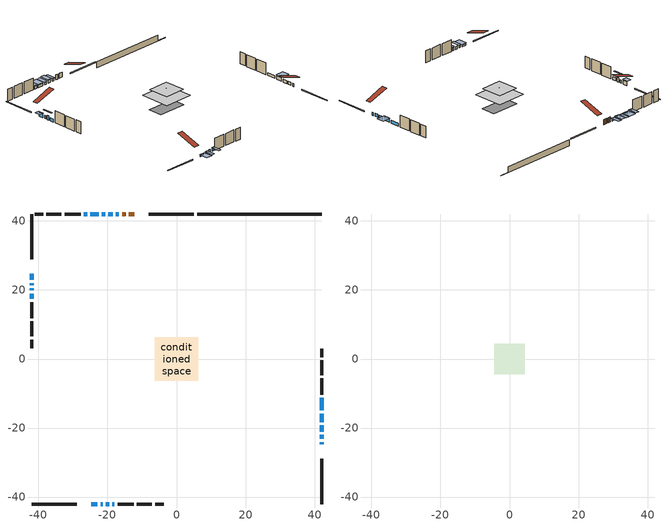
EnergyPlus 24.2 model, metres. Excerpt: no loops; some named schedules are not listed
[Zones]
conditioned space
 floor outside (Floor1 construction): -0.5,-0.5 -0.5,0.5 0.5,0.5 0.5,-0.5 z1.49
 floor outside (Floor2 construction): -0.43,-0.43 -0.43,0.43 0.43,0.43 0.43,-0.43 z1.49
 floor outside (Floor3 construction): -0.76,-0.76 -0.76,0.76 0.76,0.76 0.76,-0.76 z1.49
 floor outside (Floor4 construction): -0.4,-0.4 -0.4,0.4 0.4,0.4 0.4,-0.4 z1.49
 floor adiabatic (AdiabaticFloorConstruction): -6.26,-6.26 -6.26,6.26 6.26,6.26 6.26,-6.26 z3.93
 floor foundation (Slab1 construction): -6.06,-2.96 -6.06,2.96 6.06,2.96 6.06,-2.96 z-0.95
 wall outside (RimJoist1 construction): 5.02,42.01 -8.1,42.01 / -42.01,-42.01 -28.89,-42.01 / -42.01,42.01 -42.01,28.89 / 42.01,-42.01 42.01,-28.89 z1.49:1.79
 wall outside (AdiabaticWallConstruction 1): -12.23,42.01 -13.85,42.01 / -14.77,42.01 -15.77,42.01 z1.49:3.52
 wall outside (AdiabaticWallConstruction): 42.01,-24.76 42.01,-24.09 / -42.01,22 -42.01,21.39 / 42.01,-23.17 42.01,-21.94 / -18.54,42.01 -19.76,42.01 / -42.01,18.92 -42.01,17.4 / 42.01,-21.02 42.01,-19.19 / -20.46,-42.01 -19.54,-42.01 / -18.62,-42.01 -18.01,-42.01 / -25.9,42.01 -26.81,42.01 / 42.01,-14.89 42.01,-11.23 z1.49:2.71; -42.01,24.76 -42.01,22.93 / 42.01,-18.26 42.01,-15.82 z1.49:3.01; -24.76,-42.01 -22.93,-42.01 z1.49:2.1; -16.69,42.01 -17.61,42.01 / -22,-42.01 -21.39,-42.01 / -20.69,42.01 -21.6,42.01 / -22.53,42.01 -24.97,42.01 z1.49:2.41; -42.01,20.46 -42.01,19.85 z1.49:3.32
 wall outside (Wall1 construction): -27.74,42.01 -32.41,42.01 / -17.08,-42.01 -12.41,-42.01 / -42.01,16.47 -42.01,11.8 / 42.01,-10.3 42.01,-5.64 z1.49:6.37
 wall outside (Wall2 construction): -33.34,42.01 -37.67,42.01 / -11.48,-42.01 -7.15,-42.01 / -42.01,10.87 -42.01,6.54 / 42.01,-4.71 42.01,-0.37 z1.49:6.37
 wall outside (Wall3 construction): -38.6,42.01 -41.08,42.01 / -6.22,-42.01 -3.74,-42.01 / -42.01,5.61 -42.01,3.13 / 42.01,0.56 42.01,3.03 z1.49:6.37
 wall foundation (FoundationWall1 construction): 5.95,42.01,-0.95 5.95,42.01,1.49 38.01,42.01,1.49 38.01,42.01,-0.85 42.01,42.01,-0.85 42.01,42.01,-0.95
 window (WindowConstruction 12): 42.01,-24.76 42.01,-24.09 z1.49:2.71
 window (WindowConstruction 4): -42.01,24.76 -42.01,22.93 z1.49:3.01
 window (WindowConstruction 5): -24.76,-42.01 -22.93,-42.01 z1.49:2.1
 window (WindowConstruction 6): -42.01,22 -42.01,21.39 z1.49:2.71
 window (WindowConstruction 7): 42.01,-23.17 42.01,-21.95 z1.49:2.71
 window (WindowConstruction 8): -16.7,42.01 -17.61,42.01 z1.49:2.4
 window (WindowConstruction 9): -18.54,42.01 -19.76,42.01 z1.49:2.71
 window (WindowConstruction 13): -42.01,20.46 -42.01,19.85 z1.49:3.32
 window (WindowConstruction 10): -42.01,18.92 -42.01,17.4 z1.49:2.71
 window (WindowConstruction 11): 42.01,-21.02 42.01,-19.19 z1.49:2.71
 window (WindowConstruction 14): -22,-42.01 -21.39,-42.01 z1.49:2.4
 window (WindowConstruction 15): -20.69,42.01 -21.6,42.01 z1.49:2.4
 window (WindowConstruction 16): -22.53,42.01 -24.97,42.01 z1.49:2.4
 window (WindowConstruction 17): 42.01,-18.26 42.01,-15.82 z1.49:3.01
 window (WindowConstruction): -20.46,-42.01 -19.55,-42.01 z1.49:2.71
 window (WindowConstruction 1): -18.62,-42.01 -18.01,-42.01 z1.49:2.71
 window (WindowConstruction 2): -25.9,42.01 -26.81,42.01 z1.49:2.71
 window (WindowConstruction 3): 42.01,-14.89 42.01,-11.23 z1.49:2.71
 door (Door): -12.23,42.01 -13.85,42.01 z1.49:3.52
 door (Door 1): -14.78,42.01 -15.77,42.01 z1.49:3.52
 ceiling adiabatic (AdiabaticFloorConstruction): 6.26,-6.26 6.26,6.26 -6.26,6.26 -6.26,-6.26 z3.93
 roof outside (Roof1 construction): -0.61,0.61 -0.61,-0.61 0.61,-0.61 0.61,0.61 z6.37
attic - vented
 floor to conditioned space (Floor5 construction Reversed): -4.44,-4.44 -4.44,4.44 4.44,4.44 4.44,-4.44 z6.37
 roof outside (Roof2 construction): -11.3,42.01,6.37 -11.3,33.36,9.25 -9.02,33.36,9.25 -9.02,42.01,6.37; -25.69,-42.01,6.37 -25.69,-33.36,9.25 -27.96,-33.36,9.25 -27.96,-42.01,6.37; -42.01,25.69,6.37 -33.36,25.69,9.25 -33.36,27.96,9.25 -42.01,27.96,6.37; 42.01,-25.69,6.37 33.36,-25.69,9.25 33.36,-27.96,9.25 42.01,-27.96,6.37
shading: -42.01,22.63 -42.01,25.06 -43.84,25.06 -43.84,22.63 z3.31; -22.63,-42.01 -25.06,-42.01 -25.06,-45.67 -22.63,-45.67 z2.4; -17.91,42.01 -16.4,42.01 -16.4,45.67 -17.91,45.67 z2.7; -20.06,42.01 -18.24,42.01 -18.24,45.67 -20.06,45.67 z3.01; -42.01,18.02 -42.01,22.29 -42.47,22.29 -42.47,18.02 z5.15; -21.09,-42.01 -22.3,-42.01 -22.3,-45.67 -21.09,-45.67 z2.7; -21.9,42.01 -20.39,42.01 -20.39,45.67 -21.9,45.67 z2.7; -25.27,42.01 -22.23,42.01 -22.23,45.67 -25.27,45.67 z2.7; 42.01,-15.52 42.01,-18.56 45.67,-18.56 45.67,-15.52 z3.31; -17.71,-42.01 -18.92,-42.01 -18.92,-45.67 -17.71,-45.67 z3.01; -27.11,42.01 -25.6,42.01 -25.6,45.67 -27.11,45.67 z3.01
[Building]
Building 1: Terrain=Suburbs
[Site:Location]
Vancouver Intl AP_BC: Latitude {deg}=49.19; Longitude {deg}=-123.18; Time Zone {hr}=-8; Elevation {m}=4; Keep Site Location Information=Yes
[Site:GroundTemperature:Shallow]
8.06451, 6.96315, 6.87495, 7.3976, 9.49575, 11.5841, 13.3946, 14.5416, 14.639, 13.7062, 11.9418, 9.91751
[Site:WaterMainsTemperature]
Calculation Method=Schedule; Temperature Schedule=mains temperature schedule
[Material] Roughness=Rough; Thermal Absorptance=0.9
Name | Thickness {m} | Conductivity {W/m-K} | Density {kg/m3} | Specific Heat {J/kg-K} | Solar Absorptance | Visible Absorptance
asphalt or fiberglass shingles | 0.00635 | 0.162714 | 1121.4 | 1465.45 | 0.4 | 0.4
ceiling loosefill ins | 0.254 | 0.0480833 | 16.02 | 1046.75 | 0.7 | 0.7
ceiling stud and cavity | 0.1397 | 0.164942 | 65.682 | 1177.47 | 0.7 | 0.7
concrete 4.0 in. | 0.1016 | 1.803125 | 2242.8 | 837.4 | 0.7 | 0.7
concrete 8.0 in. | 0.2032 | 1.803125 | 2242.8 | 837.4 | 0.7 | 0.7
door material | 0.04445 | 0.053851 | 512.64 | 1214.23 | 0.7 | 0.7
exterior vertical ins | 0.0427865 | 0.029427 | 32.04 | 1214.23 | 0.7 | 0.7
floor covering | 0.0127 | 0.0433444 | 54.468 | 1339.84 | 0.6 | 0.6
floor rigid ins; roof rigid ins | 0.103632 | 0.029427 | 32.04 | 1214.23 | 0.7 | 0.7
floor rigid ins 1; wall rigid ins 1 | 0.512978 | 0.029427 | 32.04 | 1214.23 | 0.7 | 0.7
floor stud and cavity | 0.1397 | 0.157667 | 92.3553 | 1139.71 | 0.7 | 0.7
floor stud and cavity 1 | 0.1397 | 0.151351 | 92.3553 | 1139.71 | 0.7 | 0.7
floor stud and cavity 2 | 0.1397 | 0.142643 | 92.3553 | 1139.71 | 0.7 | 0.7
floor stud and cavity 3 | 0.1397 | 0.15193 | 92.3553 | 1139.71 | 0.7 | 0.7
floor stud and cavity 4 | 0.1397 | 1.75129 | 37.0049 | 1207.88 | 0.7 | 0.7
furniture material conditioned space 1 | 0.1524 | 0.115458 | 640.8 | 1214.23 | 0.6 | 0.6
gypsum board | 0.0127 | 0.160291 | 801 | 837.4 | 0.6 | 0.6
gypsum board 1 | 0.0127 | 0.160291 | 801 | 837.4 | 0.7 | 0.7
osb sheathing 0.5 in. | 0.0127 | 0.115458 | 512.64 | 1214.23 | 0.7 | 0.7
osb sheathing 0.75 in. | 0.01905 | 0.115458 | 512.64 | 1214.23 | 0.7 | 0.7
osb sheathing 2.0 in. | 0.0508 | 0.115458 | 512.64 | 1214.23 | 0.7 | 0.7
rim joist rigid ins; slab rigid ins; wall rigid ins | 0.051816 | 0.029427 | 32.04 | 1214.23 | 0.7 | 0.7
rim joist stud and cavity | 0.0508 | 0.0472502 | 125.044 | 1163.47 | 0.6 | 0.6
roof stud and cavity | 0.2032 | 0.855212 | 78.34581 | 1123.46 | 0.7 | 0.7
wall stud and cavity | 0.1397 | 0.169891 | 139.0536 | 1170.24 | 0.7 | 0.7
wall stud and cavity 1 | 0.1397 | 0.16529 | 139.0536 | 1170.24 | 0.7 | 0.7
wall stud and cavity 2 | 0.1397 | 0.238022 | 139.0536 | 1170.24 | 0.7 | 0.7
wall stud and cavity 3 | 0.0889 | 0.380278 | 52.3479 | 1209.89 | 0.7 | 0.7
wall stud and cavity 4 | 0.0889 | 0.391764 | 83.0341 | 1211.67 | 0.7 | 0.7
wood siding | 0.0254 | 0.102417 | 544.68 | 1172.36 | 0.4 | 0.4
wood siding 1; wood siding 2; wood siding 3 | 0.0254 | 0.102417 | 544.68 | 1172.36 | 0.7 | 0.7
[WindowMaterial:SimpleGlazingSystem]
Name | U-Factor {W/m2-K} | Solar Heat Gain Coefficient
WindowMaterial | 3.06271 | 0.54
WindowMaterial 1 | 2.96789 | 0.62
WindowMaterial 10 | 2.96562 | 0.59
WindowMaterial 11 | 2.77257 | 0.59
WindowMaterial 12 | 2.7561 | 0.51
WindowMaterial 13 | 2.99571 | 0.51
WindowMaterial 2 | 2.99685 | 0.54
WindowMaterial 3 | 2.95142 | 0.6
WindowMaterial 4 | 2.94177 | 0.62
WindowMaterial 5 | 3.00026 | 0.58
WindowMaterial 6 | 3.01445 | 0.46
WindowMaterial 7 | 3.01842 | 0.5
WindowMaterial 8 | 3.02581 | 0.51
WindowMaterial 9 | 2.98606 | 0.56
[Construction]
AdiabaticFloorConstruction: floor stud and cavity 4, floor rigid ins 1, osb sheathing 0.75 in., floor covering
AdiabaticWallConstruction: wood siding 2, wall rigid ins 1, wall stud and cavity 3, gypsum board
AdiabaticWallConstruction 1: wood siding 3, wall rigid ins 1, wall stud and cavity 3, gypsum board
Door; Door 1: door material
Floor1 construction: floor stud and cavity, floor rigid ins, osb sheathing 0.75 in., floor covering
Floor2 construction: floor stud and cavity 1, floor rigid ins, osb sheathing 0.75 in., floor covering
Floor3 construction: floor stud and cavity 2, floor rigid ins, osb sheathing 0.75 in., floor covering
Floor4 construction: floor stud and cavity 3, floor rigid ins, osb sheathing 0.75 in., floor covering
Floor5 construction Reversed: gypsum board, ceiling stud and cavity, ceiling loosefill ins
FoundationWall1 construction: concrete 8.0 in., gypsum board 1
furniture construction conditioned space 1: furniture material conditioned space 1
PartitionWallConstruction: gypsum board, wall stud and cavity 4, gypsum board
RimJoist1 construction: wood siding 1, rim joist rigid ins, osb sheathing 2.0 in., rim joist stud and cavity
Roof1 construction: asphalt or fiberglass shingles, roof rigid ins, osb sheathing 0.75 in., roof stud and cavity, gypsum board
Roof2 construction: asphalt or fiberglass shingles
Slab1 construction: slab rigid ins, concrete 4.0 in.
Wall1 construction: wood siding, wall rigid ins, osb sheathing 0.5 in., wall stud and cavity, gypsum board
Wall2 construction: wood siding, wall rigid ins, osb sheathing 0.5 in., wall stud and cavity 1, gypsum board
Wall3 construction: wood siding, wall rigid ins, osb sheathing 0.5 in., wall stud and cavity 2, gypsum board
WindowConstruction: WindowMaterial
WindowConstruction 1: WindowMaterial 1
WindowConstruction 10; WindowConstruction 17: WindowMaterial 10
WindowConstruction 11; WindowConstruction 3: WindowMaterial 3
WindowConstruction 12: WindowMaterial 11
WindowConstruction 13: WindowMaterial 12
WindowConstruction 14: WindowMaterial 13
WindowConstruction 15; WindowConstruction 8: WindowMaterial 8
WindowConstruction 16; WindowConstruction 2: WindowMaterial 2
WindowConstruction 4: WindowMaterial 4
WindowConstruction 5: WindowMaterial 5
WindowConstruction 6: WindowMaterial 6
WindowConstruction 7: WindowMaterial 7
WindowConstruction 9: WindowMaterial 9
[Zone] Multiplier=1; Part of Total Floor Area=Yes
Name | Volume {m3}
attic - vented | 36.853
conditioned space | 617.6
[Space]
Name | Zone | Volume {m3}
attic - vented 1 | attic - vented | 36.853
conditioned space 1 | conditioned space | 617.6
[ZoneInfiltration:EffectiveLeakageArea]
infil attic - vented 1: Zone or Space=attic - vented 1; Schedule=Always On Discrete; Effective Air Leakage Area {cm2}=3259.86; Stack Coefficient=0.000200388; Wind Coefficient=9.56435e-06
[ZoneMixing]
whole house fan mix: Zone or Space=attic - vented; Schedule=Always On Continuous; Design Flow Rate Calculation Method=Flow/Zone; Design Flow Rate {m3/s}=0; Source Zone or Space=conditioned space
[SurfaceProperty:ExposedFoundationPerimeter]
Slab1: Exposed Perimeter Calculation Method=TotalExposedPerimeter; Total Exposed Perimeter {m}=36.059
[InternalMass] Zone or ZoneList=conditioned space; Space or SpaceList=conditioned space 1
Name | Construction | Surface Area {m2}
furniture mass conditioned space 1 | furniture construction conditioned space 1 | 93.3441
partition wall mass | PartitionWallConstruction | 233.36
[Lights]
interior lighting: Zone or ZoneList or Space or SpaceList=conditioned space 1; Schedule=interior lighting schedule; Design Level Calculation Method=LightingLevel; Lighting Level {W}=343.2; Return Air Fraction=0; Fraction Radiant=0.6; Fraction Visible=0.2; Fraction Replaceable=1
[People]
occupants: Zone or ZoneList or Space or SpaceList=conditioned space 1; Number of People Schedule=occupants schedule; Number of People Calculation Method=People; Number of People=3; Fraction Radiant=0.314171; Sensible Heat Fraction=0.56303; Activity Level Schedule=occupants activity schedule; Carbon Dioxide Generation Rate {m3/s-W}=0; Enable ASHRAE 55 Comfort Warnings=No; Mean Radiant Temperature Calculation Type=EnclosureAveraged
[ElectricEquipment] Zone or ZoneList or Space or SpaceList=conditioned space 1; Design Level Calculation Method=EquipmentLevel
Name | Schedule | Design Level {W} | Fraction Latent | Fraction Radiant | Fraction Lost
clothes dryer | clothes dryer schedule | 140.772 | 0.015 | 0.081 | 0.85
clothes washer | clothes washer schedule | 32.1985 | 0.03 | 0.162 | 0.7
cooking range | cooking range schedule | 215.147 | 0.08 | 0.432 | 0.2
dishwasher | dishwasher schedule | 66.8632 | 0.3 | 0.18 | 0.4
fridge | fridge schedule | 72.9452 | 0 | 0.6 | 0
mech vent bath fan 0 | mech vent bath fan 0 schedule | 50.2 | 0 | 0 | 1
mech vent bath fan 1 | mech vent bath fan 1 schedule | 50.2 | 0 | 0 | 1
mech vent bath fan 2 | mech vent bath fan 2 schedule | 50.2 | 0 | 0 | 1
mech vent house fan | mech vent house fan schedule | 0 | 0 | 0 | 1
mech vent house fan cfis | mech vent house fan cfis schedule | 0 | 0 | 0 | 0
mech vent range fan 0 | mech vent range fan 0 schedule | 57 | 0 | 0 | 1
misc plug loads | misc plug loads schedule | 494.7 | 0.045 | 0.513 | 0.1
whole house fan | Always On Discrete | 0 | 0 | 0 | 1
[OtherEquipment] Zone or ZoneList or Space or SpaceList=conditioned space 1; Design Level Calculation Method=EquipmentLevel
Name | Fuel Type | Schedule | Design Level {W} | Fraction Latent | Fraction Radiant | Fraction Lost
clothes dryer 1 | Electricity | clothes dryer schedule | 0 | 0.015 | 0.081 | 0.85
cooking range 1 | Electricity | cooking range schedule | 0 | 0.08 | 0.432 | 0.2
general water use latent | None | general water use schedule | 62.594 | 1 | 0 | 0
general water use sensible | None | general water use schedule | -61.6891 | 0 | 0.6 | 0
mech vent house fan latent load | None | Always On Discrete | 0 | 1 | 0 | 0
mech vent house fan sensible load | None | Always On Discrete | 0 | 0 | 0 | 0
water heater energy adjustment1 | Electricity | Always On Discrete | 0.01 | 0 | 0 | 1
[ZoneInfiltration:DesignFlowRate] Zone or ZoneList or Space or SpaceList=conditioned space 1; Schedule=Always On Discrete; Design Flow Rate Calculation Method=Flow/Zone; Design Flow Rate {m3/s}=0
infil flow; natural vent flow; whole house fan flow
[Foundation:Kiva]
Foundation Kiva 1: Initial Indoor Air Temperature {C}=18; Wall Height Above Grade {m}=1.48998; Wall Depth Below Slab {m}=0.2032; Custom Block Material Name 1=exterior vertical ins; Custom Block Depth 1 {m}=2.43998; Custom Block X Position 1 {m}=0.2159; Custom Block Z Position 1 {m}=0
[Foundation:Kiva:Settings]
Soil Conductivity {W/m-K}=0.849921; Soil Density {kg/m3}=1842.3; Soil Specific Heat {J/kg-K}=418.7; Ground Solar Absorptivity=0.9; Ground Thermal Absorptivity=0.9; Ground Surface Roughness {m}=0.03; Far-Field Width {m}=40; Deep-Ground Boundary Condition=ZeroFlux; Deep-Ground Depth {m}=40; Minimum Cell Dimension {m}=0.2; Maximum Cell Growth Coefficient=3; Simulation Timestep=Timestep
[Exterior:Lights]
exterior lighting: Schedule=exterior lighting schedule; Design Level {W}=75.6
[Schedule:Constant]
Name | Hourly Value
Always On Continuous; mech vent house fan schedule; mech vent house fan cfis schedule; Always On Discrete | 1
occupants activity schedule | 117.228
fridge schedule | 0
[Schedule:Week:Daily]
interior lighting schedule Week Rule - Jan1-Jan27: interior lighting schedule day, interior lighting schedule day, interior lighting schedule day, interior lighting schedule day, interior lighting schedule day, interior lighting schedule day, interior lighting schedule day, interior lighting schedule default day, interior lighting schedule default day, interior lighting schedule default day, interior lighting schedule default day, interior lighting schedule default day
interior lighting schedule Week Rule - Jan28-Feb3: interior lighting schedule day, interior lighting schedule day, interior lighting schedule day, interior lighting schedule day, interior lighting schedule day 1, interior lighting schedule day 1, interior lighting schedule day 1, interior lighting schedule default day, interior lighting schedule default day, interior lighting schedule default day, interior lighting schedule default day, interior lighting schedule default day
interior lighting schedule Week Rule - Feb4-Feb24: interior lighting schedule day 1, interior lighting schedule day 1, interior lighting schedule day 1, interior lighting schedule day 1, interior lighting schedule day 1, interior lighting schedule day 1, interior lighting schedule day 1, interior lighting schedule default day, interior lighting schedule default day, interior lighting schedule default day, interior lighting schedule default day, interior lighting schedule default day
interior lighting schedule Week Rule - Feb25-Mar3: interior lighting schedule day 1, interior lighting schedule day 1, interior lighting schedule day 1, interior lighting schedule day 1, interior lighting schedule day 2, interior lighting schedule day 2, interior lighting schedule day 2, interior lighting schedule default day, interior lighting schedule default day, interior lighting schedule default day, interior lighting schedule default day, interior lighting schedule default day
interior lighting schedule Week Rule - Mar4-Mar31: interior lighting schedule day 2, interior lighting schedule day 2, interior lighting schedule day 2, interior lighting schedule day 2, interior lighting schedule day 2, interior lighting schedule day 2, interior lighting schedule day 2, interior lighting schedule default day, interior lighting schedule default day, interior lighting schedule default day, interior lighting schedule default day, interior lighting schedule default day
interior lighting schedule Week Rule - Apr1-Apr28: interior lighting schedule day 3, interior lighting schedule day 3, interior lighting schedule day 3, interior lighting schedule day 3, interior lighting schedule day 3, interior lighting schedule day 3, interior lighting schedule day 3, interior lighting schedule default day, interior lighting schedule default day, interior lighting schedule default day, interior lighting schedule default day, interior lighting schedule default day
interior lighting schedule Week Rule - Apr29-May5: interior lighting schedule day 3, interior lighting schedule day 3, interior lighting schedule day 4, interior lighting schedule day 4, interior lighting schedule day 4, interior lighting schedule day 4, interior lighting schedule day 4, interior lighting schedule default day, interior lighting schedule default day, interior lighting schedule default day, interior lighting schedule default day, interior lighting schedule default day
interior lighting schedule Week Rule - May6-May26: interior lighting schedule day 4, interior lighting schedule day 4, interior lighting schedule day 4, interior lighting schedule day 4, interior lighting schedule day 4, interior lighting schedule day 4, interior lighting schedule day 4, interior lighting schedule default day, interior lighting schedule default day, interior lighting schedule default day, interior lighting schedule default day, interior lighting schedule default day
interior lighting schedule Week Rule - May27-Jun2: interior lighting schedule day 4, interior lighting schedule day 4, interior lighting schedule day 4, interior lighting schedule day 4, interior lighting schedule day 4, interior lighting schedule day 5, interior lighting schedule day 5, interior lighting schedule default day, interior lighting schedule default day, interior lighting schedule default day, interior lighting schedule default day, interior lighting schedule default day
interior lighting schedule Week Rule - Jun3-Jun30: interior lighting schedule day 5, interior lighting schedule day 5, interior lighting schedule day 5, interior lighting schedule day 5, interior lighting schedule day 5, interior lighting schedule day 5, interior lighting schedule day 5, interior lighting schedule default day, interior lighting schedule default day, interior lighting schedule default day, interior lighting schedule default day, interior lighting schedule default day
interior lighting schedule Week Rule - Jul1-Jul28: interior lighting schedule day 6, interior lighting schedule day 6, interior lighting schedule day 6, interior lighting schedule day 6, interior lighting schedule day 6, interior lighting schedule day 6, interior lighting schedule day 6, interior lighting schedule default day, interior lighting schedule default day, interior lighting schedule default day, interior lighting schedule default day, interior lighting schedule default day
interior lighting schedule Week Rule - Jul29-Aug4: interior lighting schedule day 6, interior lighting schedule day 6, interior lighting schedule day 6, interior lighting schedule day 7, interior lighting schedule day 7, interior lighting schedule day 7, interior lighting schedule day 7, interior lighting schedule default day, interior lighting schedule default day, interior lighting schedule default day, interior lighting schedule default day, interior lighting schedule default day
interior lighting schedule Week Rule - Aug5-Aug25: interior lighting schedule day 7, interior lighting schedule day 7, interior lighting schedule day 7, interior lighting schedule day 7, interior lighting schedule day 7, interior lighting schedule day 7, interior lighting schedule day 7, interior lighting schedule default day, interior lighting schedule default day, interior lighting schedule default day, interior lighting schedule default day, interior lighting schedule default day
interior lighting schedule Week Rule - Aug26-Sep1: interior lighting schedule day 7, interior lighting schedule day 7, interior lighting schedule day 7, interior lighting schedule day 7, interior lighting schedule day 7, interior lighting schedule day 7, interior lighting schedule day 8, interior lighting schedule default day, interior lighting schedule default day, interior lighting schedule default day, interior lighting schedule default day, interior lighting schedule default day
interior lighting schedule Week Rule - Sep2-Sep29: interior lighting schedule day 8, interior lighting schedule day 8, interior lighting schedule day 8, interior lighting schedule day 8, interior lighting schedule day 8, interior lighting schedule day 8, interior lighting schedule day 8, interior lighting schedule default day, interior lighting schedule default day, interior lighting schedule default day, interior lighting schedule default day, interior lighting schedule default day
interior lighting schedule Week Rule - Sep30-Oct6: interior lighting schedule day 8, interior lighting schedule day 9, interior lighting schedule day 9, interior lighting schedule day 9, interior lighting schedule day 9, interior lighting schedule day 9, interior lighting schedule day 9, interior lighting schedule default day, interior lighting schedule default day, interior lighting schedule default day, interior lighting schedule default day, interior lighting schedule default day
interior lighting schedule Week Rule - Oct7-Oct27: interior lighting schedule day 9, interior lighting schedule day 9, interior lighting schedule day 9, interior lighting schedule day 9, interior lighting schedule day 9, interior lighting schedule day 9, interior lighting schedule day 9, interior lighting schedule default day, interior lighting schedule default day, interior lighting schedule default day, interior lighting schedule default day, interior lighting schedule default day
interior lighting schedule Week Rule - Oct28-Nov3: interior lighting schedule day 9, interior lighting schedule day 9, interior lighting schedule day 9, interior lighting schedule day 9, interior lighting schedule day 10, interior lighting schedule day 10, interior lighting schedule day 10, interior lighting schedule default day, interior lighting schedule default day, interior lighting schedule default day, interior lighting schedule default day, interior lighting schedule default day
interior lighting schedule Week Rule - Nov4-Nov24: interior lighting schedule day 10, interior lighting schedule day 10, interior lighting schedule day 10, interior lighting schedule day 10, interior lighting schedule day 10, interior lighting schedule day 10, interior lighting schedule day 10, interior lighting schedule default day, interior lighting schedule default day, interior lighting schedule default day, interior lighting schedule default day, interior lighting schedule default day
interior lighting schedule Week Rule - Nov25-Dec1: interior lighting schedule day 10, interior lighting schedule day 10, interior lighting schedule day 10, interior lighting schedule day 10, interior lighting schedule day 10, interior lighting schedule day 10, interior lighting schedule day 11, interior lighting schedule default day, interior lighting schedule default day, interior lighting schedule default day, interior lighting schedule default day, interior lighting schedule default day
interior lighting schedule Week Rule - Dec2-Dec31: interior lighting schedule day 11, interior lighting schedule day 11, interior lighting schedule day 11, interior lighting schedule day 11, interior lighting schedule day 11, interior lighting schedule day 11, interior lighting schedule day 11, interior lighting schedule default day, interior lighting schedule default day, interior lighting schedule default day, interior lighting schedule default day, interior lighting schedule default day
occupants schedule Week Rule - Jan1-Dec31: occupants schedule day, occupants schedule day, occupants schedule day, occupants schedule day, occupants schedule day, occupants schedule day, occupants schedule day, occupants schedule default day, occupants schedule default day, occupants schedule default day, occupants schedule default day, occupants schedule default day
clothes dryer schedule Week Rule - Jan1-Dec31: clothes dryer schedule day, clothes dryer schedule day, clothes dryer schedule day, clothes dryer schedule day, clothes dryer schedule day, clothes dryer schedule day, clothes dryer schedule day, clothes dryer schedule default day, clothes dryer schedule default day, clothes dryer schedule default day, clothes dryer schedule default day, clothes dryer schedule default day
clothes washer schedule Week Rule - Jan1-Dec31: clothes washer schedule day, clothes washer schedule day, clothes washer schedule day, clothes washer schedule day, clothes washer schedule day, clothes washer schedule day, clothes washer schedule day, clothes washer schedule default day, clothes washer schedule default day, clothes washer schedule default day, clothes washer schedule default day, clothes washer schedule default day
cooking range schedule Week Rule - Jan1-Dec31: cooking range schedule day, cooking range schedule day, cooking range schedule day, cooking range schedule day, cooking range schedule day, cooking range schedule day, cooking range schedule day, cooking range schedule default day, cooking range schedule default day, cooking range schedule default day, cooking range schedule default day, cooking range schedule default day
dishwasher schedule Week Rule - Jan1-Dec31: dishwasher schedule day, dishwasher schedule day, dishwasher schedule day, dishwasher schedule day, dishwasher schedule day, dishwasher schedule day, dishwasher schedule day, dishwasher schedule default day, dishwasher schedule default day, dishwasher schedule default day, dishwasher schedule default day, dishwasher schedule default day
mech vent bath fan 0 schedule Week Rule - Jan1-Dec31: mech vent bath fan 0 schedule day, mech vent bath fan 0 schedule day, mech vent bath fan 0 schedule day, mech vent bath fan 0 schedule day, mech vent bath fan 0 schedule day, mech vent bath fan 0 schedule day, mech vent bath fan 0 schedule day, mech vent bath fan 0 schedule default day, mech vent bath fan 0 schedule default day, mech vent bath fan 0 schedule default day, mech vent bath fan 0 schedule default day, mech vent bath fan 0 schedule default day
mech vent bath fan 1 schedule Week Rule - Jan1-Dec31: mech vent bath fan 1 schedule day, mech vent bath fan 1 schedule day, mech vent bath fan 1 schedule day, mech vent bath fan 1 schedule day, mech vent bath fan 1 schedule day, mech vent bath fan 1 schedule day, mech vent bath fan 1 schedule day, mech vent bath fan 1 schedule default day, mech vent bath fan 1 schedule default day, mech vent bath fan 1 schedule default day, mech vent bath fan 1 schedule default day, mech vent bath fan 1 schedule default day
mech vent bath fan 2 schedule Week Rule - Jan1-Dec31: mech vent bath fan 2 schedule day, mech vent bath fan 2 schedule day, mech vent bath fan 2 schedule day, mech vent bath fan 2 schedule day, mech vent bath fan 2 schedule day, mech vent bath fan 2 schedule day, mech vent bath fan 2 schedule day, mech vent bath fan 2 schedule default day, mech vent bath fan 2 schedule default day, mech vent bath fan 2 schedule default day, mech vent bath fan 2 schedule default day, mech vent bath fan 2 schedule default day
mech vent range fan 0 schedule Week Rule - Jan1-Dec31: mech vent range fan 0 schedule day, mech vent range fan 0 schedule day, mech vent range fan 0 schedule day, mech vent range fan 0 schedule day, mech vent range fan 0 schedule day, mech vent range fan 0 schedule day, mech vent range fan 0 schedule day, mech vent range fan 0 schedule default day, mech vent range fan 0 schedule default day, mech vent range fan 0 schedule default day, mech vent range fan 0 schedule default day, mech vent range fan 0 schedule default day
misc plug loads schedule Week Rule - Jan1-Dec31: misc plug loads schedule day, misc plug loads schedule day, misc plug loads schedule day, misc plug loads schedule day, misc plug loads schedule day, misc plug loads schedule day, misc plug loads schedule day, misc plug loads schedule default day, misc plug loads schedule default day, misc plug loads schedule default day, misc plug loads schedule default day, misc plug loads schedule default day
general water use schedule Week Rule - Jan1-Dec31: general water use schedule day, general water use schedule day, general water use schedule day, general water use schedule day, general water use schedule day, general water use schedule day, general water use schedule day, general water use schedule default day, general water use schedule default day, general water use schedule default day, general water use schedule default day, general water use schedule default day
exterior lighting schedule Week Rule - Jan1-Jan27: exterior lighting schedule day, exterior lighting schedule day, exterior lighting schedule day, exterior lighting schedule day, exterior lighting schedule day, exterior lighting schedule day, exterior lighting schedule day, exterior lighting schedule default day, exterior lighting schedule default day, exterior lighting schedule default day, exterior lighting schedule default day, exterior lighting schedule default day
exterior lighting schedule Week Rule - Jan28-Feb3: exterior lighting schedule day, exterior lighting schedule day, exterior lighting schedule day, exterior lighting schedule day, exterior lighting schedule day 1, exterior lighting schedule day 1, exterior lighting schedule day 1, exterior lighting schedule default day, exterior lighting schedule default day, exterior lighting schedule default day, exterior lighting schedule default day, exterior lighting schedule default day
exterior lighting schedule Week Rule - Feb4-Feb24: exterior lighting schedule day 1, exterior lighting schedule day 1, exterior lighting schedule day 1, exterior lighting schedule day 1, exterior lighting schedule day 1, exterior lighting schedule day 1, exterior lighting schedule day 1, exterior lighting schedule default day, exterior lighting schedule default day, exterior lighting schedule default day, exterior lighting schedule default day, exterior lighting schedule default day
exterior lighting schedule Week Rule - Feb25-Mar3: exterior lighting schedule day 1, exterior lighting schedule day 1, exterior lighting schedule day 1, exterior lighting schedule day 1, exterior lighting schedule day 2, exterior lighting schedule day 2, exterior lighting schedule day 2, exterior lighting schedule default day, exterior lighting schedule default day, exterior lighting schedule default day, exterior lighting schedule default day, exterior lighting schedule default day
exterior lighting schedule Week Rule - Mar4-Mar31: exterior lighting schedule day 2, exterior lighting schedule day 2, exterior lighting schedule day 2, exterior lighting schedule day 2, exterior lighting schedule day 2, exterior lighting schedule day 2, exterior lighting schedule day 2, exterior lighting schedule default day, exterior lighting schedule default day, exterior lighting schedule default day, exterior lighting schedule default day, exterior lighting schedule default day
exterior lighting schedule Week Rule - Apr1-Apr28: exterior lighting schedule day 3, exterior lighting schedule day 3, exterior lighting schedule day 3, exterior lighting schedule day 3, exterior lighting schedule day 3, exterior lighting schedule day 3, exterior lighting schedule day 3, exterior lighting schedule default day, exterior lighting schedule default day, exterior lighting schedule default day, exterior lighting schedule default day, exterior lighting schedule default day
exterior lighting schedule Week Rule - Apr29-May5: exterior lighting schedule day 3, exterior lighting schedule day 3, exterior lighting schedule day 4, exterior lighting schedule day 4, exterior lighting schedule day 4, exterior lighting schedule day 4, exterior lighting schedule day 4, exterior lighting schedule default day, exterior lighting schedule default day, exterior lighting schedule default day, exterior lighting schedule default day, exterior lighting schedule default day
exterior lighting schedule Week Rule - May6-May26: exterior lighting schedule day 4, exterior lighting schedule day 4, exterior lighting schedule day 4, exterior lighting schedule day 4, exterior lighting schedule day 4, exterior lighting schedule day 4, exterior lighting schedule day 4, exterior lighting schedule default day, exterior lighting schedule default day, exterior lighting schedule default day, exterior lighting schedule default day, exterior lighting schedule default day
[Schedule:Year]
interior lighting schedule: interior lighting schedule Week Rule - Jan1-Jan27, 1, 1, 1, 27, interior lighting schedule Week Rule - Jan28-Feb3, 1, 28, 2, 3, interior lighting schedule Week Rule - Feb4-Feb24, 2, 4, 2, 24, interior lighting schedule Week Rule - Feb25-Mar3, 2, 25, 3, 3, interior lighting schedule Week Rule - Mar4-Mar31, 3, 4, 3, 31, interior lighting schedule Week Rule - Apr1-Apr28, 4, 1, 4, 28, interior lighting schedule Week Rule - Apr29-May5, 4, 29, 5, 5, interior lighting schedule Week Rule - May6-May26, 5, 6, 5, 26, interior lighting schedule Week Rule - May27-Jun2, 5, 27, 6, 2, interior lighting schedule Week Rule - Jun3-Jun30, 6, 3, 6, 30, interior lighting schedule Week Rule - Jul1-Jul28, 7, 1, 7, 28, interior lighting schedule Week Rule - Jul29-Aug4, 7, 29, 8, 4, interior lighting schedule Week Rule - Aug5-Aug25, 8, 5, 8, 25, interior lighting schedule Week Rule - Aug26-Sep1, 8, 26, 9, 1, interior lighting schedule Week Rule - Sep2-Sep29, 9, 2, 9, 29, interior lighting schedule Week Rule - Sep30-Oct6, 9, 30, 10, 6, interior lighting schedule Week Rule - Oct7-Oct27, 10, 7, 10, 27, interior lighting schedule Week Rule - Oct28-Nov3, 10, 28, 11, 3, interior lighting schedule Week Rule - Nov4-Nov24, 11, 4, 11, 24, interior lighting schedule Week Rule - Nov25-Dec1, 11, 25, 12, 1, interior lighting schedule Week Rule - Dec2-Dec31, 12, 2, 12, 31
occupants schedule: occupants schedule Week Rule - Jan1-Dec31, 1, 1, 12, 31
clothes dryer schedule: clothes dryer schedule Week Rule - Jan1-Dec31, 1, 1, 12, 31
clothes washer schedule: clothes washer schedule Week Rule - Jan1-Dec31, 1, 1, 12, 31
cooking range schedule: cooking range schedule Week Rule - Jan1-Dec31, 1, 1, 12, 31
dishwasher schedule: dishwasher schedule Week Rule - Jan1-Dec31, 1, 1, 12, 31
mech vent bath fan 0 schedule: mech vent bath fan 0 schedule Week Rule - Jan1-Dec31, 1, 1, 12, 31
mech vent bath fan 1 schedule: mech vent bath fan 1 schedule Week Rule - Jan1-Dec31, 1, 1, 12, 31
mech vent bath fan 2 schedule: mech vent bath fan 2 schedule Week Rule - Jan1-Dec31, 1, 1, 12, 31
mech vent range fan 0 schedule: mech vent range fan 0 schedule Week Rule - Jan1-Dec31, 1, 1, 12, 31
misc plug loads schedule: misc plug loads schedule Week Rule - Jan1-Dec31, 1, 1, 12, 31
general water use schedule: general water use schedule Week Rule - Jan1-Dec31, 1, 1, 12, 31
exterior lighting schedule: exterior lighting schedule Week Rule - Jan1-Jan27, 1, 1, 1, 27, exterior lighting schedule Week Rule - Jan28-Feb3, 1, 28, 2, 3, exterior lighting schedule Week Rule - Feb4-Feb24, 2, 4, 2, 24, exterior lighting schedule Week Rule - Feb25-Mar3, 2, 25, 3, 3, exterior lighting schedule Week Rule - Mar4-Mar31, 3, 4, 3, 31, exterior lighting schedule Week Rule - Apr1-Apr28, 4, 1, 4, 28, exterior lighting schedule Week Rule - Apr29-May5, 4, 29, 5, 5, exterior lighting schedule Week Rule - May6-May26, 5, 6, 5, 26, exterior lighting schedule Week Rule - May27-Jun2, 5, 27, 6, 2, exterior lighting schedule Week Rule - Jun3-Jun30, 6, 3, 6, 30, exterior lighting schedule Week Rule - Jul1-Jul28, 7, 1, 7, 28, exterior lighting schedule Week Rule - Jul29-Aug4, 7, 29, 8, 4, exterior lighting schedule Week Rule - Aug5-Aug25, 8, 5, 8, 25, exterior lighting schedule Week Rule - Aug26-Sep1, 8, 26, 9, 1, exterior lighting schedule Week Rule - Sep2-Sep29, 9, 2, 9, 29, exterior lighting schedule Week Rule - Sep30-Oct6, 9, 30, 10, 6, exterior lighting schedule Week Rule - Oct7-Oct27, 10, 7, 10, 27, exterior lighting schedule Week Rule - Oct28-Nov3, 10, 28, 11, 3, exterior lighting schedule Week Rule - Nov4-Nov24, 11, 4, 11, 24, exterior lighting schedule Week Rule - Nov25-Dec1, 11, 25, 12, 1, exterior lighting schedule Week Rule - Dec2-Dec31, 12, 2, 12, 31
[Schedule:Compact]
mains temperature schedule: Through: 01/01, For: AllDays, Until: 24:00, 11.375, Through: 01/02, For: AllDays, Until: 24:00, 11.3367, Through: 01/03, For: AllDays, Until: 24:00, 11.2994, Through: 01/04, For: AllDays, Until: 24:00, 11.2628, Through: 01/05, For: AllDays, Until: 24:00, 11.2267, Through: 01/06, For: AllDays, Until: 24:00, 11.1917, Through: 01/07, For: AllDays, Until: 24:00, 11.1578, Through: 01/08, For: AllDays, Until: 24:00, 11.1244, Through: 01/09, For: AllDays, Until: 24:00, 11.0917, Through: 01/10, For: AllDays, Until: 24:00, 11.06, Through: 01/11, For: AllDays, Until: 24:00, 11.0289, Through: 01/12, For: AllDays, Until: 24:00, 10.9989, Through: 01/13, For: AllDays, Until: 24:00, 10.97, Through: 01/14, For: AllDays, Until: 24:00, 10.9417, Through: 01/15, For: AllDays, Until: 24:00, 10.9139, Through: 01/16, For: AllDays, Until: 24:00, 10.8878, Through: 01/17, For: AllDays, Until: 24:00, 10.8622, Through: 01/18, For: AllDays, Until: 24:00, 10.8372, Through: 01/19, For: AllDays, Until: 24:00, 10.8133, Through: 01/20, For: AllDays, Until: 24:00, 10.7906, Through: 01/21, For: AllDays, Until: 24:00, 10.7683, Through: 01/22, For: AllDays, Until: 24:00, 10.7478, Through: 01/23, For: AllDays, Until: 24:00, 10.7272, Through: 01/24, For: AllDays, Until: 24:00, 10.7083, Through: 01/25, For: AllDays, Until: 24:00, 10.69, Through: 01/26, For: AllDays, Until: 24:00, 10.6728, Through: 01/27, For: AllDays, Until: 24:00, 10.6567, Through: 01/28, For: AllDays, Until: 24:00, 10.6411, Through: 01/29, For: AllDays, Until: 24:00, 10.6267, Through: 01/30, For: AllDays, Until: 24:00, 10.6133, Through: 01/31, For: AllDays, Until: 24:00, 10.6011, Through: 02/01, For: AllDays, Until: 24:00, 10.59, Through: 02/02, For: AllDays, Until: 24:00, 10.5794, Through: 02/03, For: AllDays, Until: 24:00, 10.57, Through: 02/04, For: AllDays, Until: 24:00, 10.5617, Through: 02/05, For: AllDays, Until: 24:00, 10.5539, Through: 02/06, For: AllDays, Until: 24:00, 10.5478, Through: 02/07, For: AllDays, Until: 24:00, 10.5422, Through: 02/08, For: AllDays, Until: 24:00, 10.5378, Through: 02/09, For: AllDays, Until: 24:00, 10.5339, Through: 02/10, For: AllDays, Until: 24:00, 10.5317, Through: 02/11, For: AllDays, Until: 24:00, 10.53, Through: 02/12, For: AllDays, Until: 24:00, 10.53, Through: 02/13, For: AllDays, Until: 24:00, 10.5306, Through: 02/14, For: AllDays, Until: 24:00, 10.5317, Through: 02/15, For: AllDays, Until: 24:00, 10.5344, Through: 02/16, For: AllDays, Until: 24:00, 10.5378, Through: 02/17, For: AllDays, Until: 24:00, 10.5428, Through: 02/18, For: AllDays, Until: 24:00, 10.5483, Through: 02/19, For: AllDays, Until: 24:00, 10.5544, Through: 02/20, For: AllDays, Until: 24:00, 10.5622, Through: 02/21, For: AllDays, Until: 24:00, 10.5706, Through: 02/22, For: AllDays, Until: 24:00, 10.5806, Through: 02/23, For: AllDays, Until: 24:00, 10.5911, Through: 02/24, For: AllDays, Until: 24:00, 10.6022, Through: 02/25, For: AllDays, Until: 24:00, 10.615, Through: 02/26, For: AllDays, Until: 24:00, 10.6283, Through: 02/27, For: AllDays, Until: 24:00, 10.6428, Through: 02/28, For: AllDays, Until: 24:00, 10.6583, Through: 03/01, For: AllDays, Until: 24:00, 10.6744, Through: 03/02, For: AllDays, Until: 24:00, 10.6917, Through: 03/03, For: AllDays, Until: 24:00, 10.71, Through: 03/04, For: AllDays, Until: 24:00, 10.7294, Through: 03/05, For: AllDays, Until: 24:00, 10.7494, Through: 03/06, For: AllDays, Until: 24:00, 10.7706, Through: 03/07, For: AllDays, Until: 24:00, 10.7928, Through: 03/08, For: AllDays, Until: 24:00, 10.8161, Through: 03/09, For: AllDays, Until: 24:00, 10.84, Through: 03/10, For: AllDays, Until: 24:00, 10.8644, Through: 03/11, For: AllDays, Until: 24:00, 10.8906, Through: 03/12, For: AllDays, Until: 24:00, 10.9167, Through: 03/13, For: AllDays, Until: 24:00, 10.9444, Through: 03/14, For: AllDays, Until: 24:00, 10.9728, Through: 03/15, For: AllDays, Until: 24:00, 11.0022, Through: 03/16, For: AllDays, Until: 24:00, 11.0322, Through: 03/17, For: AllDays, Until: 24:00, 11.0633, Through: 03/18, For: AllDays, Until: 24:00, 11.095, Through: 03/19, For: AllDays, Until: 24:00, 11.1278, Through: 03/20, For: AllDays, Until: 24:00, 11.1611, Through: 03/21, For: AllDays, Until: 24:00, 11.1956, Through: 03/22, For: AllDays, Until: 24:00, 11.2306, Through: 03/23, For: AllDays, Until: 24:00, 11.2667, Through: 03/24, For: AllDays, Until: 24:00, 11.3033, Through: 03/25, For: AllDays, Until: 24:00, 11.3406, Through: 03/26, For: AllDays, Until: 24:00, 11.3789, Through: 03/27, For: AllDays, Until: 24:00, 11.4178, Through: 03/28, For: AllDays, Until: 24:00, 11.4572, Through: 03/29, For: AllDays, Until: 24:00, 11.4978, Through: 03/30, For: AllDays, Until: 24:00, 11.5389, Through: 03/31, For: AllDays, Until: 24:00, 11.5811, Through: 04/01, For: AllDays, Until: 24:00, 11.6233, Through: 04/02, For: AllDays, Until: 24:00, 11.6667, Through: 04/03, For: AllDays, Until: 24:00, 11.7106, Through: 04/04, For: AllDays, Until: 24:00, 11.755, Through: 04/05, For: AllDays, Until: 24:00, 11.8006, Through: 04/06, For: AllDays, Until: 24:00, 11.8461, Through: 04/07, For: AllDays, Until: 24:00, 11.8928, Through: 04/08, For: AllDays, Until: 24:00, 11.9394, Through: 04/09, For: AllDays, Until: 24:00, 11.9872, Through: 04/10, For: AllDays, Until: 24:00, 12.0356, Through: 04/11, For: AllDays, Until: 24:00, 12.0844, Through: 04/12, For: AllDays, Until: 24:00, 12.1333, Through: 04/13, For: AllDays, Until: 24:00, 12.1833, Through: 04/14, For: AllDays, Until: 24:00, 12.2339, Through: 04/15, For: AllDays, Until: 24:00, 12.2844, Through: 04/16, For: AllDays, Until: 24:00, 12.3361, Through: 04/17, For: AllDays, Until: 24:00, 12.3878, Through: 04/18, For: AllDays, Until: 24:00, 12.44, Through: 04/19, For: AllDays, Until: 24:00, 12.4928, Through: 04/20, For: AllDays, Until: 24:00, 12.5456, Through: 04/21, For: AllDays, Until: 24:00, 12.5994, Through: 04/22, For: AllDays, Until: 24:00, 12.6533, Through: 04/23, For: AllDays, Until: 24:00, 12.7072, Through: 04/24, For: AllDays, Until: 24:00, 12.7622, Through: 04/25, For: AllDays, Until: 24:00, 12.8172, Through: 04/26, For: AllDays, Until: 24:00, 12.8722, Through: 04/27, For: AllDays, Until: 24:00, 12.9278, Through: 04/28, For: AllDays, Until: 24:00, 12.9839, Through: 04/29, For: AllDays, Until: 24:00, 13.04, Through: 04/30, For: AllDays, Until: 24:00, 13.0961, Through: 05/01, For: AllDays, Until: 24:00, 13.1533, Through: 05/02, For: AllDays, Until: 24:00, 13.21, Through: 05/03, For: AllDays, Until: 24:00, 13.2672, Through: 05/04, For: AllDays, Until: 24:00, 13.3244, Through: 05/05, For: AllDays, Until: 24:00, 13.3817, Through: 05/06, For: AllDays, Until: 24:00, 13.4394, Through: 05/07, For: AllDays, Until: 24:00, 13.4972, Through: 05/08, For: AllDays, Until: 24:00, 13.555, Through: 05/09, For: AllDays, Until: 24:00, 13.6133, Through: 05/10, For: AllDays, Until: 24:00, 13.6711, Through: 05/11, For: AllDays, Until: 24:00, 13.7294, Through: 05/12, For: AllDays, Until: 24:00, 13.7878, Through: 05/13, For: AllDays, Until: 24:00, 13.8461, Through: 05/14, For: AllDays, Until: 24:00, 13.9044, Through: 05/15, For: AllDays, Until: 24:00, 13.9628, Through: 05/16, For: AllDays, Until: 24:00, 14.0211, Through: 05/17, For: AllDays, Until: 24:00, 14.0789, Through: 05/18, For: AllDays, Until: 24:00, 14.1372, Through: 05/19, For: AllDays, Until: 24:00, 14.1956, Through: 05/20, For: AllDays, Until: 24:00, 14.2533, Through: 05/21, For: AllDays, Until: 24:00, 14.3117, Through: 05/22, For: AllDays, Until: 24:00, 14.3694, Through: 05/23, For: AllDays, Until: 24:00, 14.4272, Through: 05/24, For: AllDays, Until: 24:00, 14.4844, Through: 05/25, For: AllDays, Until: 24:00, 14.5422, Through: 05/26, For: AllDays, Until: 24:00, 14.5994, Through: 05/27, For: AllDays, Until: 24:00, 14.6561, Through: 05/28, For: AllDays, Until: 24:00, 14.7128, Through: 05/29, For: AllDays, Until: 24:00, 14.7694, Through: 05/30, For: AllDays, Until: 24:00, 14.8261, Through: 05/31, For: AllDays, Until: 24:00, 14.8817, Through: 06/01, For: AllDays, Until: 24:00, 14.9378, Through: 06/02, For: AllDays, Until: 24:00, 14.9933, Through: 06/03, For: AllDays, Until: 24:00, 15.0483, Through: 06/04, For: AllDays, Until: 24:00, 15.1028, Through: 06/05, For: AllDays, Until: 24:00, 15.1572, Through: 06/06, For: AllDays, Until: 24:00, 15.2117, Through: 06/07, For: AllDays, Until: 24:00, 15.265, Through: 06/08, For: AllDays, Until: 24:00, 15.3183, Through: 06/09, For: AllDays, Until: 24:00, 15.3711, Through: 06/10, For: AllDays, Until: 24:00, 15.4239, Through: 06/11, For: AllDays, Until: 24:00, 15.4756, Through: 06/12, For: AllDays, Until: 24:00, 15.5272, Through: 06/13, For: AllDays, Until: 24:00, 15.5783, Through: 06/14, For: AllDays, Until: 24:00, 15.6289, Through: 06/15, For: AllDays, Until: 24:00, 15.6789, Through: 06/16, For: AllDays, Until: 24:00, 15.7283, Through: 06/17, For: AllDays, Until: 24:00, 15.7772, Through: 06/18, For: AllDays, Until: 24:00, 15.8261, Through: 06/19, For: AllDays, Until: 24:00, 15.8739, Through: 06/20, For: AllDays, Until: 24:00, 15.9211, Through: 06/21, For: AllDays, Until: 24:00, 15.9678, Through: 06/22, For: AllDays, Until: 24:00, 16.0139, Through: 06/23, For: AllDays, Until: 24:00, 16.0594, Through: 06/24, For: AllDays, Until: 24:00, 16.1044, Through: 06/25, For: AllDays, Until: 24:00, 16.1483, Through: 06/26, For: AllDays, Until: 24:00, 16.1922, Through: 06/27, For: AllDays, Until: 24:00, 16.235, Through: 06/28, For: AllDays, Until: 24:00, 16.2772, Through: 06/29, For: AllDays, Until: 24:00, 16.3183, Through: 06/30, For: AllDays, Until: 24:00, 16.3594, Through: 07/01, For: AllDays, Until: 24:00, 16.3994, Through: 07/02, For: AllDays, Until: 24:00, 16.4389, Through: 07/03, For: AllDays, Until: 24:00, 16.4772, Through: 07/04, For: AllDays, Until: 24:00, 16.515, Through: 07/05, For: AllDays, Until: 24:00, 16.5522, Through: 07/06, For: AllDays, Until: 24:00, 16.5883, Through: 07/07, For: AllDays, Until: 24:00, 16.6239, Through: 07/08, For: AllDays, Until: 24:00, 16.6583, Through: 07/09, For: AllDays, Until: 24:00, 16.6922, Through: 07/10, For: AllDays, Until: 24:00, 16.7256, Through: 07/11, For: AllDays, Until: 24:00, 16.7578, Through: 07/12, For: AllDays, Until: 24:00, 16.7889, Through: 07/13, For: AllDays, Until: 24:00, 16.8194, Through: 07/14, For: AllDays, Until: 24:00, 16.8489, Through: 07/15, For: AllDays, Until: 24:00, 16.8778, Through: 07/16, For: AllDays, Until: 24:00, 16.9056, Through: 07/17, For: AllDays, Until: 24:00, 16.9328, Through: 07/18, For: AllDays, Until: 24:00, 16.9589, Through: 07/19, For: AllDays, Until: 24:00, 16.9839, Through: 07/20, For: AllDays, Until: 24:00, 17.0083, Through: 07/21, For: AllDays, Until: 24:00, 17.0317, Through: 07/22, For: AllDays, Until: 24:00, 17.0544, Through: 07/23, For: AllDays, Until: 24:00, 17.0761, Through: 07/24, For: AllDays, Until: 24:00, 17.0967, Through: 07/25, For: AllDays, Until: 24:00, 17.1161, Through: 07/26, For: AllDays, Until: 24:00, 17.135, Through: 07/27, For: AllDays, Until: 24:00, 17.1528, Through: 07/28, For: AllDays, Until: 24:00, 17.1694, Through: 07/29, For: AllDays, Until: 24:00, 17.1856, Through: 07/30, For: AllDays, Until: 24:00, 17.2, Through: 07/31, For: AllDays, Until: 24:00, 17.2144, Through: 08/01, For: AllDays, Until: 24:00, 17.2272, Through: 08/02, For: AllDays, Until: 24:00, 17.2389, Through: 08/03, For: AllDays, Until: 24:00, 17.25, Through: 08/04, For: AllDays, Until: 24:00, 17.26, Through: 08/05, For: AllDays, Until: 24:00, 17.2689, Through: 08/06, For: AllDays, Until: 24:00, 17.2772, Through: 08/07, For: AllDays, Until: 24:00, 17.2839, Through: 08/08, For: AllDays, Until: 24:00, 17.29, Through: 08/09, For: AllDays, Until: 24:00, 17.295, Through: 08/10, For: AllDays, Until: 24:00, 17.2989, Through: 08/11, For: AllDays, Until: 24:00, 17.3022, Through: 08/12, For: AllDays, Until: 24:00, 17.3039, Through: 08/13, For: AllDays, Until: 24:00, 17.305, Through: 08/14, For: AllDays, Until: 24:00, 17.305, Through: 08/15, For: AllDays, Until: 24:00, 17.3039, Through: 08/16, For: AllDays, Until: 24:00, 17.3022, Through: 08/17, For: AllDays, Until: 24:00, 17.2989, Through: 08/18, For: AllDays, Until: 24:00, 17.295, Through: 08/19, For: AllDays, Until: 24:00, 17.29, Through: 08/20, For: AllDays, Until: 24:00, 17.2839, Through: 08/21, For: AllDays, Until: 24:00, 17.2772, Through: 08/22, For: AllDays, Until: 24:00, 17.2689, Through: 08/23, For: AllDays, Until: 24:00, 17.26, Through: 08/24, For: AllDays, Until: 24:00, 17.25, Through: 08/25, For: AllDays, Until: 24:00, 17.2394, Through: 08/26, For: AllDays, Until: 24:00, 17.2272, Through: 08/27, For: AllDays, Until: 24:00, 17.2144, Through: 08/28, For: AllDays, Until: 24:00, 17.2006, Through: 08/29, For: AllDays, Until: 24:00, 17.1856, Through: 08/30, For: AllDays, Until: 24:00, 17.1694, Through: 08/31, For: AllDays, Until: 24:00, 17.1528, Through: 09/01, For: AllDays, Until: 24:00, 17.135, Through: 09/02, For: AllDays, Until: 24:00, 17.1161, Through: 09/03, For: AllDays, Until: 24:00, 17.0967, Through: 09/04, For: AllDays, Until: 24:00, 17.0761, Through: 09/05, For: AllDays, Until: 24:00, 17.0544, Through: 09/06, For: AllDays, Until: 24:00, 17.0322, Through: 09/07, For: AllDays, Until: 24:00, 17.0089, Through: 09/08, For: AllDays, Until: 24:00, 16.9844, Through: 09/09, For: AllDays, Until: 24:00, 16.9589, Through: 09/10, For: AllDays, Until: 24:00, 16.9328, Through: 09/11, For: AllDays, Until: 24:00, 16.9061, Through: 09/12, For: AllDays, Until: 24:00, 16.8783, Through: 09/13, For: AllDays, Until: 24:00, 16.8494, Through: 09/14, For: AllDays, Until: 24:00, 16.8194, Through: 09/15, For: AllDays, Until: 24:00, 16.7894, Through: 09/16, For: AllDays, Until: 24:00, 16.7578, Through: 09/17, For: AllDays, Until: 24:00, 16.7256, Through: 09/18, For: AllDays, Until: 24:00, 16.6928, Through: 09/19, For: AllDays, Until: 24:00, 16.6589, Through: 09/20, For: AllDays, Until: 24:00, 16.6239, Through: 09/21, For: AllDays, Until: 24:00, 16.5889, Through: 09/22, For: AllDays, Until: 24:00, 16.5522, Through: 09/23, For: AllDays, Until: 24:00, 16.5156, Through: 09/24, For: AllDays, Until: 24:00, 16.4778, Through: 09/25, For: AllDays, Until: 24:00, 16.4389, Through: 09/26, For: AllDays, Until: 24:00, 16.3994, Through: 09/27, For: AllDays, Until: 24:00, 16.3594, Through: 09/28, For: AllDays, Until: 24:00, 16.3189, Through: 09/29, For: AllDays, Until: 24:00, 16.2772, Through: 09/30, For: AllDays, Until: 24:00, 16.235, Through: 10/01, For: AllDays, Until: 24:00, 16.1922, Through: 10/02, For: AllDays, Until: 24:00, 16.1489, Through: 10/03, For: AllDays, Until: 24:00, 16.1044, Through: 10/04, For: AllDays, Until: 24:00, 16.06, Through: 10/05, For: AllDays, Until: 24:00, 16.0144, Through: 10/06, For: AllDays, Until: 24:00, 15.9683, Through: 10/07, For: AllDays, Until: 24:00, 15.9217, Through: 10/08, For: AllDays, Until: 24:00, 15.8744, Through: 10/09, For: AllDays, Until: 24:00, 15.8261, Through: 10/10, For: AllDays, Until: 24:00, 15.7778, Through: 10/11, For: AllDays, Until: 24:00, 15.7289, Through: 10/12, For: AllDays, Until: 24:00, 15.6794, Through: 10/13, For: AllDays, Until: 24:00, 15.6294, Through: 10/14, For: AllDays, Until: 24:00, 15.5789, Through: 10/15, For: AllDays, Until: 24:00, 15.5278, Through: 10/16, For: AllDays, Until: 24:00, 15.4761, Through: 10/17, For: AllDays, Until: 24:00, 15.4244, Through: 10/18, For: AllDays, Until: 24:00, 15.3717, Through: 10/19, For: AllDays, Until: 24:00, 15.3189, Through: 10/20, For: AllDays, Until: 24:00, 15.2656, Through: 10/21, For: AllDays, Until: 24:00, 15.2117, Through: 10/22, For: AllDays, Until: 24:00, 15.1578, Through: 10/23, For: AllDays, Until: 24:00, 15.1033, Through: 10/24, For: AllDays, Until: 24:00, 15.0489, Through: 10/25, For: AllDays, Until: 24:00, 14.9933, Through: 10/26, For: AllDays, Until: 24:00, 14.9383, Through: 10/27, For: AllDays, Until: 24:00, 14.8822, Through: 10/28, For: AllDays, Until: 24:00, 14.8261, Through: 10/29, For: AllDays, Until: 24:00, 14.77, Through: 10/30, For: AllDays, Until: 24:00, 14.7133, Through: 10/31, For: AllDays, Until: 24:00, 14.6567, Through: 11/01, For: AllDays, Until: 24:00, 14.5994, Through: 11/02, For: AllDays, Until: 24:00, 14.5428, Through: 11/03, For: AllDays, Until: 24:00, 14.485, Through: 11/04, For: AllDays, Until: 24:00, 14.4278, Through: 11/05, For: AllDays, Until: 24:00, 14.37, Through: 11/06, For: AllDays, Until: 24:00, 14.3122, Through: 11/07, For: AllDays, Until: 24:00, 14.2539, Through: 11/08, For: AllDays, Until: 24:00, 14.1961, Through: 11/09, For: AllDays, Until: 24:00, 14.1378, Through: 11/10, For: AllDays, Until: 24:00, 14.0794, Through: 11/11, For: AllDays, Until: 24:00, 14.0217, Through: 11/12, For: AllDays, Until: 24:00, 13.9633, Through: 11/13, For: AllDays, Until: 24:00, 13.905, Through: 11/14, For: AllDays, Until: 24:00, 13.8467, Through: 11/15, For: AllDays, Until: 24:00, 13.7883, Through: 11/16, For: AllDays, Until: 24:00, 13.73, Through: 11/17, For: AllDays, Until: 24:00, 13.6717, Through: 11/18, For: AllDays, Until: 24:00, 13.6139, Through: 11/19, For: AllDays, Until: 24:00, 13.5556, Through: 11/20, For: AllDays, Until: 24:00, 13.4978, Through: 11/21, For: AllDays, Until: 24:00, 13.44, Through: 11/22, For: AllDays, Until: 24:00, 13.3822, Through: 11/23, For: AllDays, Until: 24:00, 13.325, Through: 11/24, For: AllDays, Until: 24:00, 13.2678, Through: 11/25, For: AllDays, Until: 24:00, 13.2106, Through: 11/26, For: AllDays, Until: 24:00, 13.1533, Through: 11/27, For: AllDays, Until: 24:00, 13.0967, Through: 11/28, For: AllDays, Until: 24:00, 13.0406, Through: 11/29, For: AllDays, Until: 24:00, 12.9844, Through: 11/30, For: AllDays, Until: 24:00, 12.9283, Through: 12/01, For: AllDays, Until: 24:00, 12.8728, Through: 12/02, For: AllDays, Until: 24:00, 12.8172, Through: 12/03, For: AllDays, Until: 24:00, 12.7622, Through: 12/04, For: AllDays, Until: 24:00, 12.7078, Through: 12/05, For: AllDays, Until: 24:00, 12.6533, Through: 12/06, For: AllDays, Until: 24:00, 12.5994, Through: 12/07, For: AllDays, Until: 24:00, 12.5461, Through: 12/08, For: AllDays, Until: 24:00, 12.4928, Through: 12/09, For: AllDays, Until: 24:00, 12.4406, Through: 12/10, For: AllDays, Until: 24:00, 12.3883, Through: 12/11, For: AllDays, Until: 24:00, 12.3361, Through: 12/12, For: AllDays, Until: 24:00, 12.285, Through: 12/13, For: AllDays, Until: 24:00, 12.2339, Through: 12/14, For: AllDays, Until: 24:00, 12.1839, Through: 12/15, For: AllDays, Until: 24:00, 12.1339, Through: 12/16, For: AllDays, Until: 24:00, 12.0844, Through: 12/17, For: AllDays, Until: 24:00, 12.0361, Through: 12/18, For: AllDays, Until: 24:00, 11.9878, Through: 12/19, For: AllDays, Until: 24:00, 11.94, Through: 12/20, For: AllDays, Until: 24:00, 11.8933, Through: 12/21, For: AllDays, Until: 24:00, 11.8467, Through: 12/22, For: AllDays, Until: 24:00, 11.8006, Through: 12/23, For: AllDays, Until: 24:00, 11.7556, Through: 12/24, For: AllDays, Until: 24:00, 11.7111, Through: 12/25, For: AllDays, Until: 24:00, 11.6672, Through: 12/26, For: AllDays, Until: 24:00, 11.6239, Through: 12/27, For: AllDays, Until: 24:00, 11.5811, Through: 12/28, For: AllDays, Until: 24:00, 11.5394, Through: 12/29, For: AllDays, Until: 24:00, 11.4983, Through: 12/30, For: AllDays, Until: 24:00, 11.4578, Through: 12/31, For: AllDays, Until: 24:00, 11.4183
